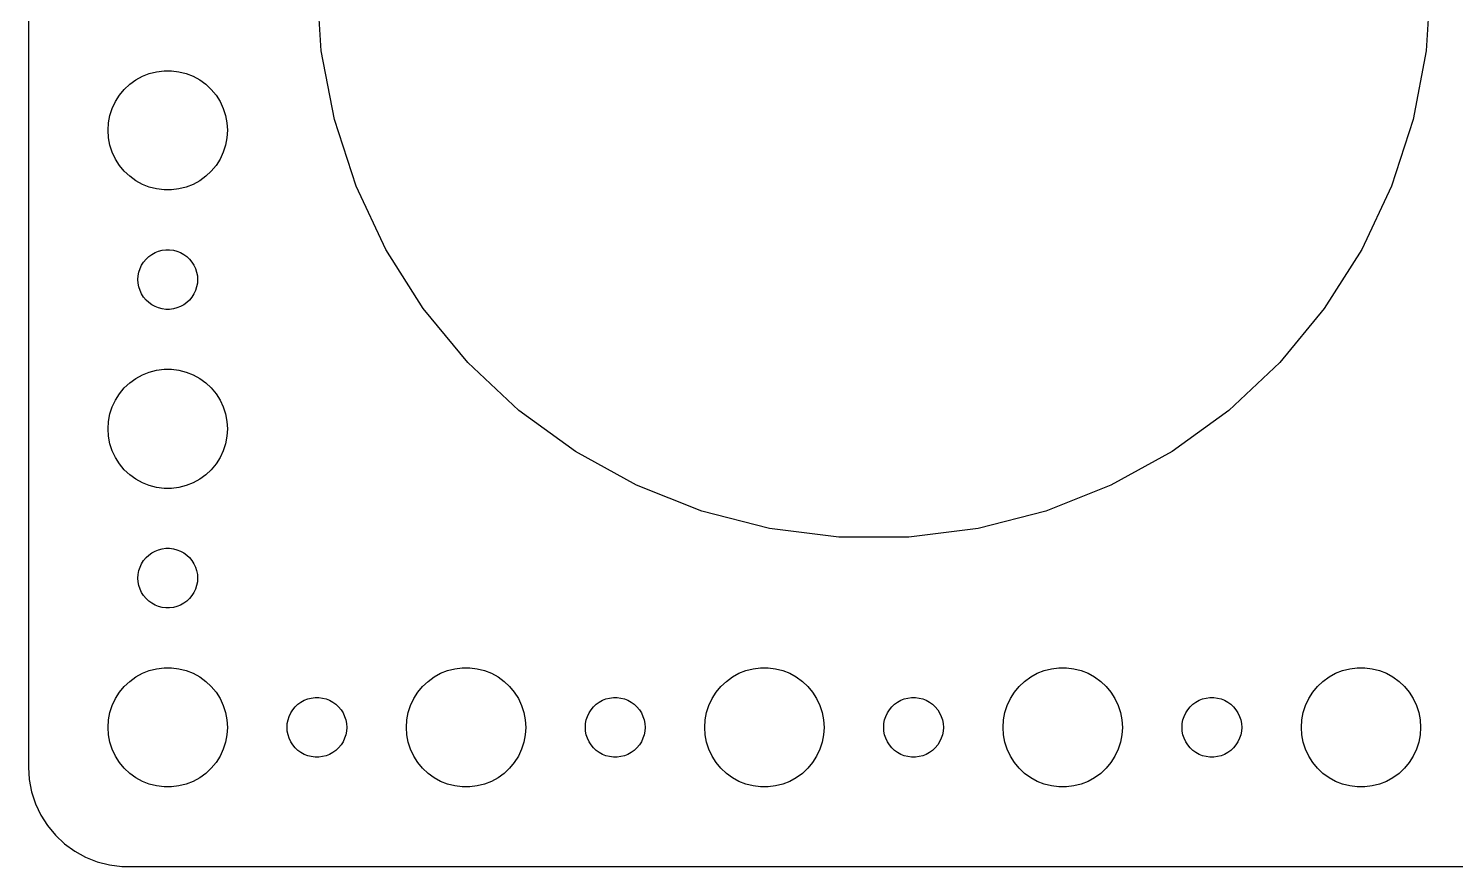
# Model space of a CAD drawing. Header units: metres. Extents: x -164 to 164, y -44 to 44.
# Drawn here: x -164.5 to -92.8, y -44.5 to -2.4 of the extents above; entities that cross this region are included whole.
import ezdxf

# ---------------------------------------------------------------- set-up
doc = ezdxf.new("R2010")
doc.units = ezdxf.units.M

msp = doc.modelspace()

# ---------------------------------------------------------------- linework, layer by layer
for p, q in [((-164.5, 39.5), (-164.5, -39.5)), ((-149.779, -3.50932), (-150, 0)), ((-94, 0), (-94.2208, -3.50932)), ((-149.12, -6.9633), (-149.779, -3.50932)), ((-94.2208, -3.50932), (-94.8797, -6.9633)), ((-159.412, -5.18845), (-159.107, -4.96701)), ((-159.107, -4.96701), (-158.777, -4.78551)), ((-158.777, -4.78551), (-158.427, -4.64682)), ((-158.427, -4.64682), (-158.062, -4.55313)), ((-158.062, -4.55313), (-157.688, -4.50591)), ((-157.688, -4.50591), (-157.312, -4.50591)), ((-157.312, -4.50591), (-156.938, -4.55313)), ((-156.938, -4.55313), (-156.573, -4.64682)), ((-156.573, -4.64682), (-156.223, -4.78551)), ((-156.223, -4.78551), (-155.893, -4.96701)), ((-155.893, -4.96701), (-155.588, -5.18845)), ((-160.129, -6.05473), (-159.927, -5.73663)), ((-159.927, -5.73663), (-159.687, -5.44635)), ((-159.687, -5.44635), (-159.412, -5.18845)), ((-155.588, -5.18845), (-155.313, -5.44635)), ((-155.313, -5.44635), (-155.073, -5.73663)), ((-155.073, -5.73663), (-154.871, -6.05473)), ((-160.406, -6.75392), (-160.289, -6.39561)), ((-160.289, -6.39561), (-160.129, -6.05473)), ((-154.871, -6.05473), (-154.711, -6.39561)), ((-154.711, -6.39561), (-154.594, -6.75392)), ((-160.5, -7.5), (-160.476, -7.12399)), ((-160.476, -7.12399), (-160.406, -6.75392)), ((-154.594, -6.75392), (-154.524, -7.12399)), ((-154.524, -7.12399), (-154.5, -7.5)), ((-148.034, -10.3075), (-149.12, -6.9633)), ((-94.8797, -6.9633), (-95.9662, -10.3075)), ((-160.476, -7.87599), (-160.5, -7.5)), ((-160.406, -8.24606), (-160.476, -7.87599)), ((-154.524, -7.87599), (-154.594, -8.24606)), ((-154.5, -7.5), (-154.524, -7.87599)), ((-160.289, -8.60437), (-160.406, -8.24606)), ((-160.129, -8.94525), (-160.289, -8.60437)), ((-154.711, -8.60437), (-154.871, -8.94525)), ((-154.594, -8.24606), (-154.711, -8.60437)), ((-159.927, -9.26335), (-160.129, -8.94525)), ((-159.687, -9.55363), (-159.927, -9.26335)), ((-155.073, -9.26335), (-155.313, -9.55363)), ((-154.871, -8.94525), (-155.073, -9.26335)), ((-159.412, -9.81154), (-159.687, -9.55363)), ((-159.107, -10.033), (-159.412, -9.81154)), ((-158.777, -10.2145), (-159.107, -10.033)), ((-155.893, -10.033), (-156.223, -10.2145)), ((-155.588, -9.81154), (-155.893, -10.033)), ((-155.313, -9.55363), (-155.588, -9.81154)), ((-158.427, -10.3532), (-158.777, -10.2145)), ((-158.062, -10.4469), (-158.427, -10.3532)), ((-157.688, -10.4941), (-158.062, -10.4469)), ((-157.312, -10.4941), (-157.688, -10.4941)), ((-156.938, -10.4469), (-157.312, -10.4941)), ((-156.573, -10.3532), (-156.938, -10.4469)), ((-156.223, -10.2145), (-156.573, -10.3532)), ((-146.537, -13.4891), (-148.034, -10.3075)), ((-95.9662, -10.3075), (-97.4634, -13.4891)), ((-158.139, -13.6427), (-157.964, -13.5734)), ((-157.964, -13.5734), (-157.781, -13.5266)), ((-157.781, -13.5266), (-157.594, -13.5029)), ((-157.594, -13.5029), (-157.406, -13.5029)), ((-157.406, -13.5029), (-157.219, -13.5266)), ((-157.219, -13.5266), (-157.036, -13.5734)), ((-157.036, -13.5734), (-156.861, -13.6427)), ((-144.652, -16.458), (-146.537, -13.4891)), ((-97.4634, -13.4891), (-99.3475, -16.458)), ((-158.895, -14.4478), (-158.814, -14.2774)), ((-158.814, -14.2774), (-158.714, -14.1183)), ((-158.714, -14.1183), (-158.593, -13.9732)), ((-158.593, -13.9732), (-158.456, -13.8442)), ((-158.456, -13.8442), (-158.304, -13.7335)), ((-158.304, -13.7335), (-158.139, -13.6427)), ((-156.861, -13.6427), (-156.696, -13.7335)), ((-156.696, -13.7335), (-156.544, -13.8442)), ((-156.544, -13.8442), (-156.407, -13.9732)), ((-156.407, -13.9732), (-156.286, -14.1183)), ((-156.286, -14.1183), (-156.186, -14.2774)), ((-156.186, -14.2774), (-156.105, -14.4478)), ((-159, -15), (-158.988, -14.812)), ((-158.988, -15.188), (-159, -15)), ((-158.988, -14.812), (-158.953, -14.627)), ((-158.953, -14.627), (-158.895, -14.4478)), ((-156.105, -14.4478), (-156.047, -14.627)), ((-156.047, -14.627), (-156.012, -14.812)), ((-156.012, -14.812), (-156, -15)), ((-156, -15), (-156.012, -15.188)), ((-158.953, -15.373), (-158.988, -15.188)), ((-158.895, -15.5522), (-158.953, -15.373)), ((-158.814, -15.7226), (-158.895, -15.5522)), ((-158.714, -15.8817), (-158.814, -15.7226)), ((-156.186, -15.7226), (-156.286, -15.8817)), ((-156.105, -15.5522), (-156.186, -15.7226)), ((-156.047, -15.373), (-156.105, -15.5522)), ((-156.012, -15.188), (-156.047, -15.373)), ((-158.593, -16.0268), (-158.714, -15.8817)), ((-158.456, -16.1558), (-158.593, -16.0268)), ((-158.304, -16.2665), (-158.456, -16.1558)), ((-158.139, -16.3572), (-158.304, -16.2665)), ((-157.964, -16.4266), (-158.139, -16.3572)), ((-157.781, -16.4734), (-157.964, -16.4266)), ((-157.594, -16.497), (-157.781, -16.4734)), ((-157.406, -16.497), (-157.594, -16.497)), ((-157.219, -16.4734), (-157.406, -16.497)), ((-157.036, -16.4266), (-157.219, -16.4734)), ((-156.861, -16.3572), (-157.036, -16.4266)), ((-156.696, -16.2665), (-156.861, -16.3572)), ((-156.544, -16.1558), (-156.696, -16.2665)), ((-156.407, -16.0268), (-156.544, -16.1558)), ((-156.286, -15.8817), (-156.407, -16.0268)), ((-142.411, -19.1673), (-144.652, -16.458)), ((-99.3475, -16.458), (-101.589, -19.1673)), ((-139.848, -21.5744), (-142.411, -19.1673)), ((-101.589, -19.1673), (-104.152, -21.5744)), ((-159.412, -20.1884), (-159.107, -19.967)), ((-159.107, -19.967), (-158.777, -19.7855)), ((-158.777, -19.7855), (-158.427, -19.6468)), ((-158.427, -19.6468), (-158.062, -19.5531)), ((-158.062, -19.5531), (-157.688, -19.5059)), ((-157.688, -19.5059), (-157.312, -19.5059)), ((-157.312, -19.5059), (-156.938, -19.5531)), ((-156.938, -19.5531), (-156.573, -19.6468)), ((-156.573, -19.6468), (-156.223, -19.7855)), ((-156.223, -19.7855), (-155.893, -19.967)), ((-155.893, -19.967), (-155.588, -20.1884)), ((-160.129, -21.0547), (-159.927, -20.7366)), ((-159.927, -20.7366), (-159.687, -20.4464)), ((-159.687, -20.4464), (-159.412, -20.1884)), ((-155.588, -20.1884), (-155.313, -20.4464)), ((-155.313, -20.4464), (-155.073, -20.7366)), ((-155.073, -20.7366), (-154.871, -21.0547)), ((-160.406, -21.7539), (-160.289, -21.3956)), ((-160.289, -21.3956), (-160.129, -21.0547)), ((-154.871, -21.0547), (-154.711, -21.3956)), ((-154.711, -21.3956), (-154.594, -21.7539)), ((-160.5, -22.5), (-160.476, -22.124)), ((-160.476, -22.124), (-160.406, -21.7539)), ((-154.594, -21.7539), (-154.524, -22.124)), ((-154.524, -22.124), (-154.5, -22.5)), ((-137.003, -23.6412), (-139.848, -21.5744)), ((-104.152, -21.5744), (-106.997, -23.6412)), ((-160.476, -22.876), (-160.5, -22.5)), ((-160.406, -23.2461), (-160.476, -22.876)), ((-154.524, -22.876), (-154.594, -23.2461)), ((-154.5, -22.5), (-154.524, -22.876)), ((-160.289, -23.6044), (-160.406, -23.2461)), ((-160.129, -23.9453), (-160.289, -23.6044)), ((-154.711, -23.6044), (-154.871, -23.9453)), ((-154.594, -23.2461), (-154.711, -23.6044)), ((-133.922, -25.3351), (-137.003, -23.6412)), ((-106.997, -23.6412), (-110.078, -25.3351)), ((-159.927, -24.2634), (-160.129, -23.9453)), ((-159.687, -24.5536), (-159.927, -24.2634)), ((-155.073, -24.2634), (-155.313, -24.5536)), ((-154.871, -23.9453), (-155.073, -24.2634)), ((-159.412, -24.8115), (-159.687, -24.5536)), ((-159.107, -25.033), (-159.412, -24.8115)), ((-158.777, -25.2145), (-159.107, -25.033)), ((-155.893, -25.033), (-156.223, -25.2145)), ((-155.588, -24.8115), (-155.893, -25.033)), ((-155.313, -24.5536), (-155.588, -24.8115)), ((-158.427, -25.3532), (-158.777, -25.2145)), ((-158.062, -25.4469), (-158.427, -25.3532)), ((-157.688, -25.4941), (-158.062, -25.4469)), ((-157.312, -25.4941), (-157.688, -25.4941)), ((-156.938, -25.4469), (-157.312, -25.4941)), ((-156.573, -25.3532), (-156.938, -25.4469)), ((-156.223, -25.2145), (-156.573, -25.3532)), ((-130.652, -26.6296), (-133.922, -25.3351)), ((-110.078, -25.3351), (-113.348, -26.6296)), ((-127.247, -27.504), (-130.652, -26.6296)), ((-113.348, -26.6296), (-116.753, -27.504)), ((-123.758, -27.9447), (-127.247, -27.504)), ((-120.242, -27.9447), (-123.758, -27.9447)), ((-116.753, -27.504), (-120.242, -27.9447)), ((-158.304, -28.7335), (-158.139, -28.6427)), ((-158.139, -28.6427), (-157.964, -28.5734)), ((-157.964, -28.5734), (-157.781, -28.5266)), ((-157.781, -28.5266), (-157.594, -28.503)), ((-157.594, -28.503), (-157.406, -28.503)), ((-157.406, -28.503), (-157.219, -28.5266)), ((-157.219, -28.5266), (-157.036, -28.5734)), ((-157.036, -28.5734), (-156.861, -28.6427)), ((-156.861, -28.6427), (-156.696, -28.7335)), ((-158.895, -29.4478), (-158.814, -29.2774)), ((-158.814, -29.2774), (-158.714, -29.1183)), ((-158.714, -29.1183), (-158.593, -28.9732)), ((-158.593, -28.9732), (-158.456, -28.8442)), ((-158.456, -28.8442), (-158.304, -28.7335)), ((-156.696, -28.7335), (-156.544, -28.8442)), ((-156.544, -28.8442), (-156.407, -28.9732)), ((-156.407, -28.9732), (-156.286, -29.1183)), ((-156.286, -29.1183), (-156.186, -29.2774)), ((-156.186, -29.2774), (-156.105, -29.4478)), ((-159, -30), (-158.988, -29.812)), ((-158.988, -30.188), (-159, -30)), ((-158.988, -29.812), (-158.953, -29.627)), ((-158.953, -29.627), (-158.895, -29.4478)), ((-156.105, -29.4478), (-156.047, -29.627)), ((-156.047, -29.627), (-156.012, -29.812)), ((-156.012, -29.812), (-156, -30)), ((-156, -30), (-156.012, -30.188)), ((-158.953, -30.373), (-158.988, -30.188)), ((-158.895, -30.5522), (-158.953, -30.373)), ((-158.814, -30.7226), (-158.895, -30.5522)), ((-158.714, -30.8817), (-158.814, -30.7226)), ((-156.186, -30.7226), (-156.286, -30.8817)), ((-156.105, -30.5522), (-156.186, -30.7226)), ((-156.047, -30.373), (-156.105, -30.5522)), ((-156.012, -30.188), (-156.047, -30.373)), ((-158.593, -31.0268), (-158.714, -30.8817)), ((-158.456, -31.1558), (-158.593, -31.0268)), ((-158.304, -31.2665), (-158.456, -31.1558)), ((-158.139, -31.3572), (-158.304, -31.2665)), ((-157.964, -31.4266), (-158.139, -31.3572)), ((-157.781, -31.4734), (-157.964, -31.4266)), ((-157.594, -31.497), (-157.781, -31.4734)), ((-157.406, -31.497), (-157.594, -31.497)), ((-157.219, -31.4734), (-157.406, -31.497)), ((-157.036, -31.4266), (-157.219, -31.4734)), ((-156.861, -31.3572), (-157.036, -31.4266)), ((-156.696, -31.2665), (-156.861, -31.3572)), ((-156.544, -31.1558), (-156.696, -31.2665)), ((-156.407, -31.0268), (-156.544, -31.1558)), ((-156.286, -30.8817), (-156.407, -31.0268)), ((-159.412, -35.1885), (-159.107, -34.967)), ((-159.107, -34.967), (-158.777, -34.7855)), ((-158.777, -34.7855), (-158.427, -34.6468)), ((-158.427, -34.6468), (-158.062, -34.5531)), ((-158.062, -34.5531), (-157.688, -34.5059)), ((-157.688, -34.5059), (-157.312, -34.5059)), ((-157.312, -34.5059), (-156.938, -34.5531)), ((-156.938, -34.5531), (-156.573, -34.6468)), ((-156.573, -34.6468), (-156.223, -34.7855)), ((-156.223, -34.7855), (-155.893, -34.967)), ((-155.893, -34.967), (-155.588, -35.1885)), ((-144.412, -35.1885), (-144.107, -34.967)), ((-144.107, -34.967), (-143.777, -34.7855)), ((-143.777, -34.7855), (-143.427, -34.6468)), ((-143.427, -34.6468), (-143.062, -34.5531)), ((-143.062, -34.5531), (-142.688, -34.5059)), ((-142.688, -34.5059), (-142.312, -34.5059)), ((-142.312, -34.5059), (-141.938, -34.5531)), ((-141.938, -34.5531), (-141.573, -34.6468)), ((-141.573, -34.6468), (-141.223, -34.7855)), ((-141.223, -34.7855), (-140.893, -34.967)), ((-140.893, -34.967), (-140.588, -35.1885)), ((-129.412, -35.1885), (-129.107, -34.967)), ((-129.107, -34.967), (-128.777, -34.7855)), ((-128.777, -34.7855), (-128.427, -34.6468)), ((-128.427, -34.6468), (-128.062, -34.5531)), ((-128.062, -34.5531), (-127.688, -34.5059)), ((-127.688, -34.5059), (-127.312, -34.5059)), ((-127.312, -34.5059), (-126.938, -34.5531)), ((-126.938, -34.5531), (-126.573, -34.6468)), ((-126.573, -34.6468), (-126.223, -34.7855)), ((-126.223, -34.7855), (-125.893, -34.967)), ((-125.893, -34.967), (-125.588, -35.1885)), ((-114.412, -35.1885), (-114.107, -34.967)), ((-114.107, -34.967), (-113.777, -34.7855)), ((-113.777, -34.7855), (-113.427, -34.6468)), ((-113.427, -34.6468), (-113.062, -34.5531)), ((-113.062, -34.5531), (-112.688, -34.5059)), ((-112.688, -34.5059), (-112.312, -34.5059)), ((-112.312, -34.5059), (-111.938, -34.5531)), ((-111.938, -34.5531), (-111.573, -34.6468)), ((-111.573, -34.6468), (-111.223, -34.7855)), ((-111.223, -34.7855), (-110.893, -34.967)), ((-110.893, -34.967), (-110.588, -35.1885)), ((-99.4123, -35.1885), (-99.1075, -34.967)), ((-99.1075, -34.967), (-98.7773, -34.7855)), ((-98.7773, -34.7855), (-98.427, -34.6468)), ((-98.427, -34.6468), (-98.0621, -34.5531)), ((-98.0621, -34.5531), (-97.6884, -34.5059)), ((-97.6884, -34.5059), (-97.3116, -34.5059)), ((-97.3116, -34.5059), (-96.9379, -34.5531)), ((-96.9379, -34.5531), (-96.573, -34.6468)), ((-96.573, -34.6468), (-96.2227, -34.7855)), ((-96.2227, -34.7855), (-95.8925, -34.967)), ((-95.8925, -34.967), (-95.5877, -35.1885)), ((-160.129, -36.0547), (-159.927, -35.7366)), ((-159.927, -35.7366), (-159.687, -35.4464)), ((-159.687, -35.4464), (-159.412, -35.1885)), ((-155.588, -35.1885), (-155.313, -35.4464)), ((-155.313, -35.4464), (-155.073, -35.7366)), ((-155.073, -35.7366), (-154.871, -36.0547)), ((-145.129, -36.0547), (-144.927, -35.7366)), ((-144.927, -35.7366), (-144.687, -35.4464)), ((-144.687, -35.4464), (-144.412, -35.1885)), ((-140.588, -35.1885), (-140.313, -35.4464)), ((-140.313, -35.4464), (-140.073, -35.7366)), ((-140.073, -35.7366), (-139.871, -36.0547)), ((-130.129, -36.0547), (-129.927, -35.7366)), ((-129.927, -35.7366), (-129.687, -35.4464)), ((-129.687, -35.4464), (-129.412, -35.1885)), ((-125.588, -35.1885), (-125.313, -35.4464)), ((-125.313, -35.4464), (-125.073, -35.7366)), ((-125.073, -35.7366), (-124.871, -36.0547)), ((-115.129, -36.0547), (-114.927, -35.7366)), ((-114.927, -35.7366), (-114.687, -35.4464)), ((-114.687, -35.4464), (-114.412, -35.1885)), ((-110.588, -35.1885), (-110.313, -35.4464)), ((-110.313, -35.4464), (-110.073, -35.7366)), ((-110.073, -35.7366), (-109.871, -36.0547)), ((-100.129, -36.0547), (-99.927, -35.7366)), ((-99.927, -35.7366), (-99.6869, -35.4464)), ((-99.6869, -35.4464), (-99.4123, -35.1885)), ((-95.5877, -35.1885), (-95.3131, -35.4464)), ((-95.3131, -35.4464), (-95.073, -35.7366)), ((-95.073, -35.7366), (-94.8711, -36.0547)), ((-160.406, -36.7539), (-160.289, -36.3956)), ((-160.289, -36.3956), (-160.129, -36.0547)), ((-154.871, -36.0547), (-154.711, -36.3956)), ((-154.711, -36.3956), (-154.594, -36.7539)), ((-151.214, -36.6183), (-151.093, -36.4732)), ((-151.093, -36.4732), (-150.956, -36.3442)), ((-150.956, -36.3442), (-150.804, -36.2335)), ((-150.804, -36.2335), (-150.639, -36.1428)), ((-150.639, -36.1428), (-150.464, -36.0734)), ((-150.464, -36.0734), (-150.281, -36.0266)), ((-150.281, -36.0266), (-150.094, -36.003)), ((-150.094, -36.003), (-149.906, -36.003)), ((-149.906, -36.003), (-149.719, -36.0266)), ((-149.719, -36.0266), (-149.536, -36.0734)), ((-149.536, -36.0734), (-149.361, -36.1428)), ((-149.361, -36.1428), (-149.196, -36.2335)), ((-149.196, -36.2335), (-149.044, -36.3442)), ((-149.044, -36.3442), (-148.907, -36.4732)), ((-148.907, -36.4732), (-148.786, -36.6183)), ((-145.406, -36.7539), (-145.289, -36.3956)), ((-145.289, -36.3956), (-145.129, -36.0547)), ((-139.871, -36.0547), (-139.711, -36.3956)), ((-139.711, -36.3956), (-139.594, -36.7539)), ((-136.214, -36.6183), (-136.093, -36.4732)), ((-136.093, -36.4732), (-135.956, -36.3442)), ((-135.956, -36.3442), (-135.804, -36.2335)), ((-135.804, -36.2335), (-135.639, -36.1428)), ((-135.639, -36.1428), (-135.464, -36.0734)), ((-135.464, -36.0734), (-135.281, -36.0266)), ((-135.281, -36.0266), (-135.094, -36.003)), ((-135.094, -36.003), (-134.906, -36.003)), ((-134.906, -36.003), (-134.719, -36.0266)), ((-134.719, -36.0266), (-134.536, -36.0734)), ((-134.536, -36.0734), (-134.361, -36.1428)), ((-134.361, -36.1428), (-134.196, -36.2335)), ((-134.196, -36.2335), (-134.044, -36.3442)), ((-134.044, -36.3442), (-133.907, -36.4732)), ((-133.907, -36.4732), (-133.786, -36.6183)), ((-130.406, -36.7539), (-130.289, -36.3956)), ((-130.289, -36.3956), (-130.129, -36.0547)), ((-124.871, -36.0547), (-124.711, -36.3956)), ((-124.711, -36.3956), (-124.594, -36.7539)), ((-121.214, -36.6183), (-121.093, -36.4732)), ((-121.093, -36.4732), (-120.956, -36.3442)), ((-120.956, -36.3442), (-120.804, -36.2335)), ((-120.804, -36.2335), (-120.639, -36.1428)), ((-120.639, -36.1428), (-120.464, -36.0734)), ((-120.464, -36.0734), (-120.281, -36.0266)), ((-120.281, -36.0266), (-120.094, -36.003)), ((-120.094, -36.003), (-119.906, -36.003)), ((-119.906, -36.003), (-119.719, -36.0266)), ((-119.719, -36.0266), (-119.536, -36.0734)), ((-119.536, -36.0734), (-119.361, -36.1428)), ((-119.361, -36.1428), (-119.196, -36.2335)), ((-119.196, -36.2335), (-119.044, -36.3442)), ((-119.044, -36.3442), (-118.907, -36.4732)), ((-118.907, -36.4732), (-118.786, -36.6183)), ((-115.406, -36.7539), (-115.289, -36.3956)), ((-115.289, -36.3956), (-115.129, -36.0547)), ((-109.871, -36.0547), (-109.711, -36.3956)), ((-109.711, -36.3956), (-109.594, -36.7539)), ((-106.214, -36.6183), (-106.093, -36.4732)), ((-106.093, -36.4732), (-105.956, -36.3442)), ((-105.956, -36.3442), (-105.804, -36.2335)), ((-105.804, -36.2335), (-105.639, -36.1428)), ((-105.639, -36.1428), (-105.464, -36.0734)), ((-105.464, -36.0734), (-105.281, -36.0266)), ((-105.281, -36.0266), (-105.094, -36.003)), ((-105.094, -36.003), (-104.906, -36.003)), ((-104.906, -36.003), (-104.719, -36.0266)), ((-104.719, -36.0266), (-104.536, -36.0734)), ((-104.536, -36.0734), (-104.361, -36.1428)), ((-104.361, -36.1428), (-104.196, -36.2335)), ((-104.196, -36.2335), (-104.044, -36.3442)), ((-104.044, -36.3442), (-103.907, -36.4732)), ((-103.907, -36.4732), (-103.786, -36.6183)), ((-100.406, -36.7539), (-100.289, -36.3956)), ((-100.289, -36.3956), (-100.129, -36.0547)), ((-94.8711, -36.0547), (-94.7107, -36.3956)), ((-94.7107, -36.3956), (-94.5943, -36.7539)), ((-160.5, -37.5), (-160.476, -37.124)), ((-160.476, -37.124), (-160.406, -36.7539)), ((-154.594, -36.7539), (-154.524, -37.124)), ((-154.524, -37.124), (-154.5, -37.5)), ((-151.488, -37.312), (-151.453, -37.127)), ((-151.453, -37.127), (-151.395, -36.9478)), ((-151.395, -36.9478), (-151.314, -36.7774)), ((-151.314, -36.7774), (-151.214, -36.6183)), ((-148.786, -36.6183), (-148.686, -36.7774)), ((-148.686, -36.7774), (-148.605, -36.9478)), ((-148.605, -36.9478), (-148.547, -37.127)), ((-148.547, -37.127), (-148.512, -37.312)), ((-145.5, -37.5), (-145.476, -37.124)), ((-145.476, -37.124), (-145.406, -36.7539)), ((-139.594, -36.7539), (-139.524, -37.124)), ((-139.524, -37.124), (-139.5, -37.5)), ((-136.488, -37.312), (-136.453, -37.127)), ((-136.453, -37.127), (-136.395, -36.9478)), ((-136.395, -36.9478), (-136.314, -36.7774)), ((-136.314, -36.7774), (-136.214, -36.6183)), ((-133.786, -36.6183), (-133.686, -36.7774)), ((-133.686, -36.7774), (-133.605, -36.9478)), ((-133.605, -36.9478), (-133.547, -37.127)), ((-133.547, -37.127), (-133.512, -37.312)), ((-130.5, -37.5), (-130.476, -37.124)), ((-130.476, -37.124), (-130.406, -36.7539)), ((-124.594, -36.7539), (-124.524, -37.124)), ((-124.524, -37.124), (-124.5, -37.5)), ((-121.488, -37.312), (-121.453, -37.127)), ((-121.453, -37.127), (-121.395, -36.9478)), ((-121.395, -36.9478), (-121.314, -36.7774)), ((-121.314, -36.7774), (-121.214, -36.6183)), ((-118.786, -36.6183), (-118.686, -36.7774)), ((-118.686, -36.7774), (-118.605, -36.9478)), ((-118.605, -36.9478), (-118.547, -37.127)), ((-118.547, -37.127), (-118.512, -37.312)), ((-115.5, -37.5), (-115.476, -37.124)), ((-115.476, -37.124), (-115.406, -36.7539)), ((-109.594, -36.7539), (-109.524, -37.124)), ((-109.524, -37.124), (-109.5, -37.5)), ((-106.488, -37.312), (-106.453, -37.127)), ((-106.453, -37.127), (-106.395, -36.9478)), ((-106.395, -36.9478), (-106.314, -36.7774)), ((-106.314, -36.7774), (-106.214, -36.6183)), ((-103.786, -36.6183), (-103.686, -36.7774)), ((-103.686, -36.7774), (-103.605, -36.9478)), ((-103.605, -36.9478), (-103.547, -37.127)), ((-103.547, -37.127), (-103.512, -37.312)), ((-100.5, -37.5), (-100.476, -37.124)), ((-100.476, -37.124), (-100.406, -36.7539)), ((-94.5943, -36.7539), (-94.5237, -37.124)), ((-94.5237, -37.124), (-94.5, -37.5)), ((-160.476, -37.876), (-160.5, -37.5)), ((-160.406, -38.2461), (-160.476, -37.876)), ((-154.524, -37.876), (-154.594, -38.2461)), ((-154.5, -37.5), (-154.524, -37.876)), ((-151.5, -37.5), (-151.488, -37.312)), ((-151.488, -37.688), (-151.5, -37.5)), ((-151.453, -37.873), (-151.488, -37.688)), ((-151.395, -38.0522), (-151.453, -37.873)), ((-148.547, -37.873), (-148.605, -38.0522)), ((-148.512, -37.688), (-148.547, -37.873)), ((-148.512, -37.312), (-148.5, -37.5)), ((-148.5, -37.5), (-148.512, -37.688)), ((-145.476, -37.876), (-145.5, -37.5)), ((-145.406, -38.2461), (-145.476, -37.876)), ((-139.524, -37.876), (-139.594, -38.2461)), ((-139.5, -37.5), (-139.524, -37.876)), ((-136.5, -37.5), (-136.488, -37.312)), ((-136.488, -37.688), (-136.5, -37.5)), ((-136.453, -37.873), (-136.488, -37.688)), ((-136.395, -38.0522), (-136.453, -37.873)), ((-133.547, -37.873), (-133.605, -38.0522)), ((-133.512, -37.688), (-133.547, -37.873)), ((-133.512, -37.312), (-133.5, -37.5)), ((-133.5, -37.5), (-133.512, -37.688)), ((-130.476, -37.876), (-130.5, -37.5)), ((-130.406, -38.2461), (-130.476, -37.876)), ((-124.524, -37.876), (-124.594, -38.2461)), ((-124.5, -37.5), (-124.524, -37.876)), ((-121.5, -37.5), (-121.488, -37.312)), ((-121.488, -37.688), (-121.5, -37.5)), ((-121.453, -37.873), (-121.488, -37.688)), ((-121.395, -38.0522), (-121.453, -37.873)), ((-118.547, -37.873), (-118.605, -38.0522)), ((-118.512, -37.688), (-118.547, -37.873)), ((-118.512, -37.312), (-118.5, -37.5)), ((-118.5, -37.5), (-118.512, -37.688)), ((-115.476, -37.876), (-115.5, -37.5)), ((-115.406, -38.2461), (-115.476, -37.876)), ((-109.524, -37.876), (-109.594, -38.2461)), ((-109.5, -37.5), (-109.524, -37.876)), ((-106.5, -37.5), (-106.488, -37.312)), ((-106.488, -37.688), (-106.5, -37.5)), ((-106.453, -37.873), (-106.488, -37.688)), ((-106.395, -38.0522), (-106.453, -37.873)), ((-103.547, -37.873), (-103.605, -38.0522)), ((-103.512, -37.688), (-103.547, -37.873)), ((-103.512, -37.312), (-103.5, -37.5)), ((-103.5, -37.5), (-103.512, -37.688)), ((-100.476, -37.876), (-100.5, -37.5)), ((-100.406, -38.2461), (-100.476, -37.876)), ((-94.5237, -37.876), (-94.5943, -38.2461)), ((-94.5, -37.5), (-94.5237, -37.876)), ((-160.289, -38.6044), (-160.406, -38.2461)), ((-160.129, -38.9453), (-160.289, -38.6044)), ((-154.711, -38.6044), (-154.871, -38.9453)), ((-154.594, -38.2461), (-154.711, -38.6044)), ((-151.314, -38.2226), (-151.395, -38.0522)), ((-151.214, -38.3817), (-151.314, -38.2226)), ((-151.093, -38.5268), (-151.214, -38.3817)), ((-150.956, -38.6558), (-151.093, -38.5268)), ((-150.804, -38.7665), (-150.956, -38.6558)), ((-149.044, -38.6558), (-149.196, -38.7665)), ((-148.907, -38.5268), (-149.044, -38.6558)), ((-148.786, -38.3817), (-148.907, -38.5268)), ((-148.686, -38.2226), (-148.786, -38.3817)), ((-148.605, -38.0522), (-148.686, -38.2226)), ((-145.289, -38.6044), (-145.406, -38.2461)), ((-145.129, -38.9453), (-145.289, -38.6044)), ((-139.711, -38.6044), (-139.871, -38.9453)), ((-139.594, -38.2461), (-139.711, -38.6044)), ((-136.314, -38.2226), (-136.395, -38.0522)), ((-136.214, -38.3817), (-136.314, -38.2226)), ((-136.093, -38.5268), (-136.214, -38.3817)), ((-135.956, -38.6558), (-136.093, -38.5268)), ((-135.804, -38.7665), (-135.956, -38.6558)), ((-134.044, -38.6558), (-134.196, -38.7665)), ((-133.907, -38.5268), (-134.044, -38.6558)), ((-133.786, -38.3817), (-133.907, -38.5268)), ((-133.686, -38.2226), (-133.786, -38.3817)), ((-133.605, -38.0522), (-133.686, -38.2226)), ((-130.289, -38.6044), (-130.406, -38.2461)), ((-130.129, -38.9453), (-130.289, -38.6044)), ((-124.711, -38.6044), (-124.871, -38.9453)), ((-124.594, -38.2461), (-124.711, -38.6044)), ((-121.314, -38.2226), (-121.395, -38.0522)), ((-121.214, -38.3817), (-121.314, -38.2226)), ((-121.093, -38.5268), (-121.214, -38.3817)), ((-120.956, -38.6558), (-121.093, -38.5268)), ((-120.804, -38.7665), (-120.956, -38.6558)), ((-119.044, -38.6558), (-119.196, -38.7665)), ((-118.907, -38.5268), (-119.044, -38.6558)), ((-118.786, -38.3817), (-118.907, -38.5268)), ((-118.686, -38.2226), (-118.786, -38.3817)), ((-118.605, -38.0522), (-118.686, -38.2226)), ((-115.289, -38.6044), (-115.406, -38.2461)), ((-115.129, -38.9453), (-115.289, -38.6044)), ((-109.711, -38.6044), (-109.871, -38.9453)), ((-109.594, -38.2461), (-109.711, -38.6044)), ((-106.314, -38.2226), (-106.395, -38.0522)), ((-106.214, -38.3817), (-106.314, -38.2226)), ((-106.093, -38.5268), (-106.214, -38.3817)), ((-105.956, -38.6558), (-106.093, -38.5268)), ((-105.804, -38.7665), (-105.956, -38.6558)), ((-104.044, -38.6558), (-104.196, -38.7665)), ((-103.907, -38.5268), (-104.044, -38.6558)), ((-103.786, -38.3817), (-103.907, -38.5268)), ((-103.686, -38.2226), (-103.786, -38.3817)), ((-103.605, -38.0522), (-103.686, -38.2226)), ((-100.289, -38.6044), (-100.406, -38.2461)), ((-100.129, -38.9453), (-100.289, -38.6044)), ((-94.7107, -38.6044), (-94.8711, -38.9453)), ((-94.5943, -38.2461), (-94.7107, -38.6044)), ((-159.927, -39.2634), (-160.129, -38.9453)), ((-159.687, -39.5536), (-159.927, -39.2634)), ((-155.073, -39.2634), (-155.313, -39.5536)), ((-154.871, -38.9453), (-155.073, -39.2634)), ((-150.639, -38.8572), (-150.804, -38.7665)), ((-150.464, -38.9266), (-150.639, -38.8572)), ((-150.281, -38.9734), (-150.464, -38.9266)), ((-150.094, -38.997), (-150.281, -38.9734)), ((-149.906, -38.997), (-150.094, -38.997)), ((-149.719, -38.9734), (-149.906, -38.997)), ((-149.536, -38.9266), (-149.719, -38.9734)), ((-149.361, -38.8572), (-149.536, -38.9266)), ((-149.196, -38.7665), (-149.361, -38.8572)), ((-144.927, -39.2634), (-145.129, -38.9453)), ((-144.687, -39.5536), (-144.927, -39.2634)), ((-140.073, -39.2634), (-140.313, -39.5536)), ((-139.871, -38.9453), (-140.073, -39.2634)), ((-135.639, -38.8572), (-135.804, -38.7665)), ((-135.464, -38.9266), (-135.639, -38.8572)), ((-135.281, -38.9734), (-135.464, -38.9266)), ((-135.094, -38.997), (-135.281, -38.9734)), ((-134.906, -38.997), (-135.094, -38.997)), ((-134.719, -38.9734), (-134.906, -38.997)), ((-134.536, -38.9266), (-134.719, -38.9734)), ((-134.361, -38.8572), (-134.536, -38.9266)), ((-134.196, -38.7665), (-134.361, -38.8572)), ((-129.927, -39.2634), (-130.129, -38.9453)), ((-129.687, -39.5536), (-129.927, -39.2634)), ((-125.073, -39.2634), (-125.313, -39.5536)), ((-124.871, -38.9453), (-125.073, -39.2634)), ((-120.639, -38.8572), (-120.804, -38.7665)), ((-120.464, -38.9266), (-120.639, -38.8572)), ((-120.281, -38.9734), (-120.464, -38.9266)), ((-120.094, -38.997), (-120.281, -38.9734)), ((-119.906, -38.997), (-120.094, -38.997)), ((-119.719, -38.9734), (-119.906, -38.997)), ((-119.536, -38.9266), (-119.719, -38.9734)), ((-119.361, -38.8572), (-119.536, -38.9266)), ((-119.196, -38.7665), (-119.361, -38.8572)), ((-114.927, -39.2634), (-115.129, -38.9453)), ((-114.687, -39.5536), (-114.927, -39.2634)), ((-110.073, -39.2634), (-110.313, -39.5536)), ((-109.871, -38.9453), (-110.073, -39.2634)), ((-105.639, -38.8572), (-105.804, -38.7665)), ((-105.464, -38.9266), (-105.639, -38.8572)), ((-105.281, -38.9734), (-105.464, -38.9266)), ((-105.094, -38.997), (-105.281, -38.9734)), ((-104.906, -38.997), (-105.094, -38.997)), ((-104.719, -38.9734), (-104.906, -38.997)), ((-104.536, -38.9266), (-104.719, -38.9734)), ((-104.361, -38.8572), (-104.536, -38.9266)), ((-104.196, -38.7665), (-104.361, -38.8572)), ((-99.927, -39.2634), (-100.129, -38.9453)), ((-99.6869, -39.5536), (-99.927, -39.2634)), ((-95.073, -39.2634), (-95.3131, -39.5536)), ((-94.8711, -38.9453), (-95.073, -39.2634)), ((-164.5, -39.5), (-164.461, -40.1267)), ((-164.461, -40.1267), (-164.343, -40.7434)), ((-159.412, -39.8115), (-159.687, -39.5536)), ((-159.107, -40.033), (-159.412, -39.8115)), ((-158.777, -40.2145), (-159.107, -40.033)), ((-155.893, -40.033), (-156.223, -40.2145)), ((-155.588, -39.8115), (-155.893, -40.033)), ((-155.313, -39.5536), (-155.588, -39.8115)), ((-144.412, -39.8115), (-144.687, -39.5536)), ((-144.107, -40.033), (-144.412, -39.8115)), ((-143.777, -40.2145), (-144.107, -40.033)), ((-140.893, -40.033), (-141.223, -40.2145)), ((-140.588, -39.8115), (-140.893, -40.033)), ((-140.313, -39.5536), (-140.588, -39.8115)), ((-129.412, -39.8115), (-129.687, -39.5536)), ((-129.107, -40.033), (-129.412, -39.8115)), ((-128.777, -40.2145), (-129.107, -40.033)), ((-125.893, -40.033), (-126.223, -40.2145)), ((-125.588, -39.8115), (-125.893, -40.033)), ((-125.313, -39.5536), (-125.588, -39.8115)), ((-114.412, -39.8115), (-114.687, -39.5536)), ((-114.107, -40.033), (-114.412, -39.8115)), ((-113.777, -40.2145), (-114.107, -40.033)), ((-110.893, -40.033), (-111.223, -40.2145)), ((-110.588, -39.8115), (-110.893, -40.033)), ((-110.313, -39.5536), (-110.588, -39.8115)), ((-99.4123, -39.8115), (-99.6869, -39.5536)), ((-99.1075, -40.033), (-99.4123, -39.8115)), ((-98.7773, -40.2145), (-99.1075, -40.033)), ((-95.8925, -40.033), (-96.2227, -40.2145)), ((-95.5877, -39.8115), (-95.8925, -40.033)), ((-95.3131, -39.5536), (-95.5877, -39.8115)), ((-164.343, -40.7434), (-164.149, -41.3406)), ((-158.427, -40.3532), (-158.777, -40.2145)), ((-158.062, -40.4469), (-158.427, -40.3532)), ((-157.688, -40.4941), (-158.062, -40.4469)), ((-157.312, -40.4941), (-157.688, -40.4941)), ((-156.938, -40.4469), (-157.312, -40.4941)), ((-156.573, -40.3532), (-156.938, -40.4469)), ((-156.223, -40.2145), (-156.573, -40.3532)), ((-143.427, -40.3532), (-143.777, -40.2145)), ((-143.062, -40.4469), (-143.427, -40.3532)), ((-142.688, -40.4941), (-143.062, -40.4469)), ((-142.312, -40.4941), (-142.688, -40.4941)), ((-141.938, -40.4469), (-142.312, -40.4941)), ((-141.573, -40.3532), (-141.938, -40.4469)), ((-141.223, -40.2145), (-141.573, -40.3532)), ((-128.427, -40.3532), (-128.777, -40.2145)), ((-128.062, -40.4469), (-128.427, -40.3532)), ((-127.688, -40.4941), (-128.062, -40.4469)), ((-127.312, -40.4941), (-127.688, -40.4941)), ((-126.938, -40.4469), (-127.312, -40.4941)), ((-126.573, -40.3532), (-126.938, -40.4469)), ((-126.223, -40.2145), (-126.573, -40.3532)), ((-113.427, -40.3532), (-113.777, -40.2145)), ((-113.062, -40.4469), (-113.427, -40.3532)), ((-112.688, -40.4941), (-113.062, -40.4469)), ((-112.312, -40.4941), (-112.688, -40.4941)), ((-111.938, -40.4469), (-112.312, -40.4941)), ((-111.573, -40.3532), (-111.938, -40.4469)), ((-111.223, -40.2145), (-111.573, -40.3532)), ((-98.427, -40.3532), (-98.7773, -40.2145)), ((-98.0621, -40.4469), (-98.427, -40.3532)), ((-97.6884, -40.4941), (-98.0621, -40.4469)), ((-97.3116, -40.4941), (-97.6884, -40.4941)), ((-96.9379, -40.4469), (-97.3116, -40.4941)), ((-96.573, -40.3532), (-96.9379, -40.4469)), ((-96.2227, -40.2145), (-96.573, -40.3532)), ((-164.149, -41.3406), (-163.882, -41.9088)), ((-163.882, -41.9088), (-163.545, -42.4389)), ((-163.545, -42.4389), (-163.145, -42.9227)), ((-163.145, -42.9227), (-162.687, -43.3526)), ((-162.687, -43.3526), (-162.179, -43.7216)), ((-162.179, -43.7216), (-161.629, -44.0241)), ((-161.629, -44.0241), (-161.045, -44.2553)), ((-161.045, -44.2553), (-160.437, -44.4114)), ((-160.437, -44.4114), (-159.814, -44.4901)), ((-159.814, -44.4901), (159.814, -44.4901))]:
    msp.add_line(p, q)

doc.saveas('drawing.dxf')
